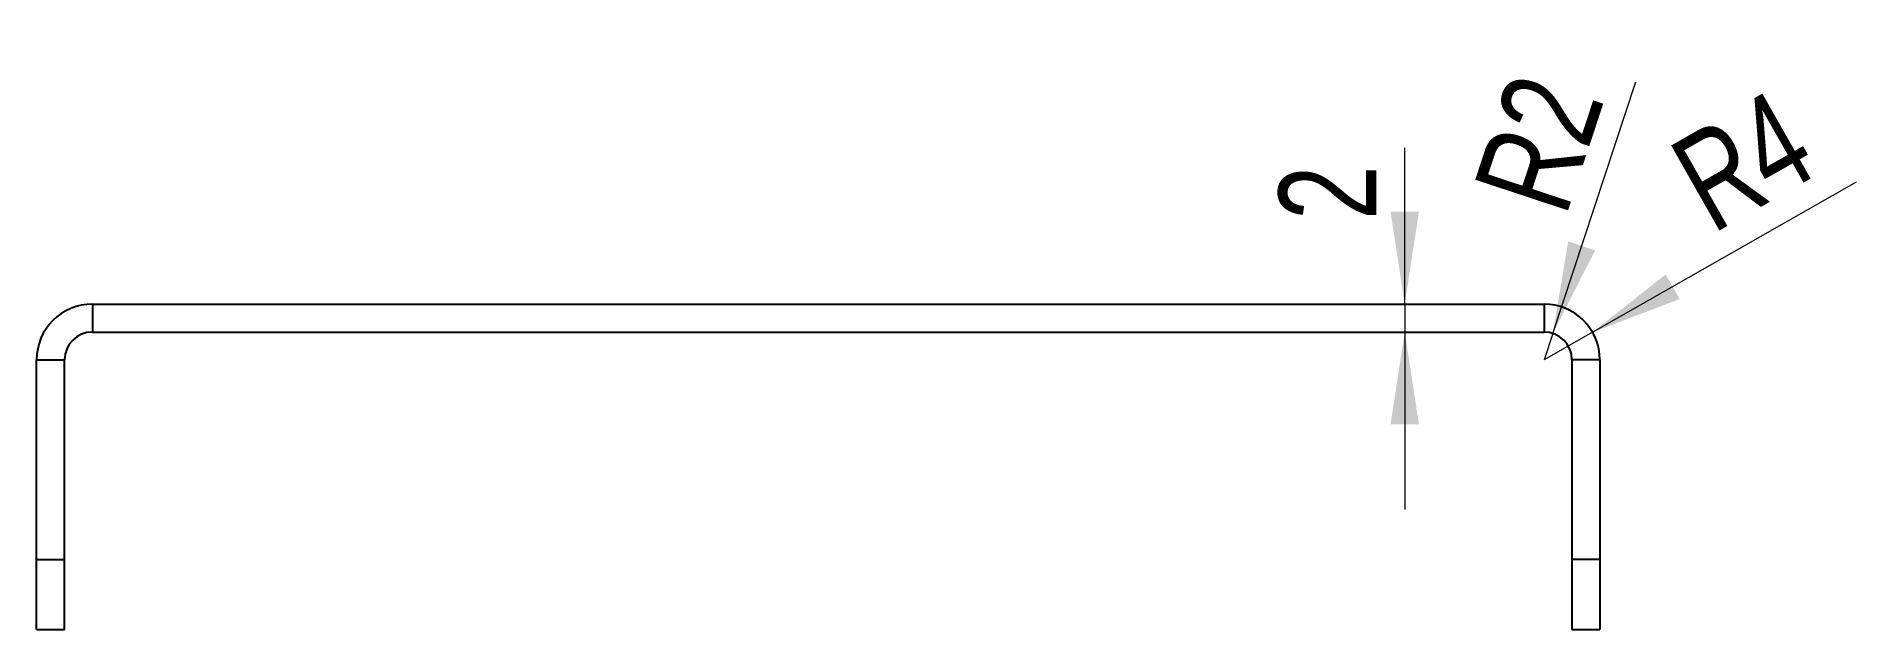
# Model space of a CAD drawing. Header units: millimetres. Extents: x 0 to 180, y 0 to 129.
# Drawn here: x 114.1 to 179.6, y 108.2 to 129.4 of the extents above; entities outside this region: 2.
import ezdxf

# ---------------------------------------------------------------- set-up
doc = ezdxf.new("R2010")
doc.units = ezdxf.units.MM
doc.styles.add('SLDTEXTSTYLE0', font='TXT', dxfattribs={"width": 0.75})
doc.styles.add('SLDTEXTSTYLE1', font='TXT', dxfattribs={"width": 0.7})
doc.styles.add('SLDTEXTSTYLE2', font='TXT', dxfattribs={"width": 0.7, "bigfont": 'bigfont'})
doc.dimstyles.new('SLDDIMSTYLE0', dxfattribs={"dimtxt": 3.5, "dimasz": 3.302, "dimexe": 0, "dimexo": 0.0625, "dimgap": 0.875, "dimtad": 1, "dimlfac": 2, "dimrnd": 1e-09, "dimzin": 12, "dimdsep": 46, "dimtxsty": 'SLDTEXTSTYLE0', "dimsah": 1, "dimcen": 0, "dimadec": 0, "dimazin": 3, "dimtfac": 1, "dimtofl": 0, "dimtmove": 0, "dimatfit": 3, "dimfxl": 0, "dimfrac": 2, "dimtolj": 1, "dimtzin": 12, "dimarcsym": 0})
doc.dimstyles.new('SLDDIMSTYLE1', dxfattribs={"dimtxt": 3.5, "dimasz": 3.302, "dimexe": 0, "dimexo": 0.0625, "dimgap": 0.875, "dimtad": 1, "dimlfac": 2, "dimrnd": 1e-09, "dimzin": 12, "dimdsep": 46, "dimtxsty": 'SLDTEXTSTYLE0', "dimsah": 1, "dimcen": 0.09, "dimadec": 0, "dimazin": 3, "dimtfac": 1, "dimtmove": 0, "dimatfit": 0, "dimfxl": 0, "dimfrac": 2, "dimtolj": 1, "dimtzin": 12, "dimarcsym": 0})

# ---------------------------------------------------------------- blocks, each defined once
blk = doc.blocks.new('_D')
at = {"color": 7, "linetype": 'Continuous', "lineweight": 18}
for q in [(171.383, 127.773), (168.091, 117.819)]:
    blk.add_line((168.405, 118.768), q, dxfattribs=at)
blk.add_solid([(168.405, 118.768), (169.924, 121.744), (168.96, 122.063)], dxfattribs=at)
at = {"color": 7, "linetype": 'Continuous', "lineweight": 18, "insert": (165.537, 123.997), "char_height": 3.5, "attachment_point": 1, "rotation": 71.70202, "style": 'SLDTEXTSTYLE0'}
blk.add_mtext('R2', dxfattribs=at)
blk = doc.blocks.new('_D_1')
at = {"color": 7, "linetype": 'Continuous', "lineweight": 18}
for q in [(179.291, 124.191), (168.091, 117.819)]:
    blk.add_line((169.83, 118.808), q, dxfattribs=at)
blk.add_solid([(169.83, 118.808), (172.951, 119.999), (172.448, 120.882)], dxfattribs=at)
at = {"color": 7, "linetype": 'Continuous', "lineweight": 18, "insert": (172.395, 125.352), "char_height": 3.5, "attachment_point": 1, "rotation": 29.63596, "style": 'SLDTEXTSTYLE0'}
blk.add_mtext('R4', dxfattribs=at)
blk = doc.blocks.new('_D_2')
at = {"color": 7, "linetype": 'Continuous', "lineweight": 18}
for p, q in [((163.102, 119.819), (163.102, 125.411)), ((163.102, 119.819), (163.102, 118.819)), ((163.102, 118.819), (163.102, 112.469))]:
    blk.add_line(p, q, dxfattribs=at)
for points in [[(163.102, 119.819), (163.61, 123.121), (162.594, 123.121)], [(163.102, 118.819), (162.594, 115.517), (163.61, 115.517)]]:
    blk.add_solid(points, dxfattribs=at)
at = {"color": 7, "linetype": 'Continuous', "lineweight": 18, "insert": (158.59, 122.825), "char_height": 3.5, "attachment_point": 1, "rotation": 90, "style": 'SLDTEXTSTYLE0'}
blk.add_mtext('2', dxfattribs=at)

msp = doc.modelspace()

# ---------------------------------------------------------------- linework, layer by layer
at = {"color": 7, "linetype": 'Continuous', "lineweight": 25}
for p, q in [((116.0913, 119.8188), (116.0913, 118.8188)), ((116.0913, 119.8188), (168.0913, 119.8188)), ((168.0913, 119.8188), (168.0913, 118.8188)), ((116.0913, 118.8188), (168.0913, 118.8188)), ((114.0913, 117.8188), (115.0913, 117.8188)), ((114.0913, 110.675), (114.0913, 117.8188)), ((115.0913, 110.675), (115.0913, 117.8188)), ((170.0913, 117.8188), (169.0913, 117.8188)), ((169.0913, 117.8188), (169.0913, 110.675)), ((170.0913, 117.8188), (170.0913, 110.675)), ((114.0913, 110.675), (115.0913, 110.675)), ((114.0913, 108.175), (114.0913, 110.675)), ((115.0913, 108.175), (115.0913, 110.675)), ((169.0913, 110.675), (169.0913, 108.175)), ((170.0913, 110.675), (169.0913, 110.675)), ((170.0913, 110.675), (170.0913, 108.175)), ((114.0913, 108.175), (115.0913, 108.175)), ((169.0913, 108.175), (170.0913, 108.175))]:
    msp.add_line(p, q, dxfattribs=at)
for centre, radius, start, end in [((116.0913, 117.8188), 2, 90, 180), ((168.0913, 117.8188), 2, 0, 90), ((116.0913, 117.8188), 1, 90, 180), ((168.0913, 117.8188), 1, 0, 90)]:
    msp.add_arc(centre, radius, start, end, dxfattribs=at)

# ---------------------------------------------------------------- texts
at = {"color": 7, "linetype": 'Continuous', "char_height": 3.633, "attachment_point": 1}
for s, insert, style in [('Produkt SOLIDWORKS Educational.', (0, 10.1327), 'SLDTEXTSTYLE1'), ('Tylko do użytku instruktażowego.', (0, 4.6832), 'SLDTEXTSTYLE2')]:
    msp.add_mtext(s, dxfattribs=dict(at, insert=insert, style=style))

# ---------------------------------------------------------------- dimensions: what is measured, and where the dimension line sits
at = {"color": 7, "linetype": 'Continuous', "lineweight": 18}
for mpoint, picture, middle in [((168.4052, 118.7682), '_D', (170.668, 125.6112)), ((169.8296, 118.8078), '_D_1', (177.2386, 123.0228))]:
    dim = msp.add_radius_dim(center=(168.0913, 117.8188), mpoint=mpoint, dimstyle='SLDDIMSTYLE0', dxfattribs=at)
    dim.commit()
    dim.dimension.update_dxf_attribs({"geometry": picture, "text_midpoint": middle, "dimtype": 164})
dim = msp.add_linear_dim(base=(163.102, 118.8188), p1=(168.0913, 119.8188), p2=(168.0913, 118.8188), angle=90, dimstyle='SLDDIMSTYLE1', dxfattribs=at)
dim.commit()
dim.dimension.update_dxf_attribs({"geometry": '_D_2', "text_midpoint": (163.102, 124.1179), "dimtype": 160})

doc.saveas('drawing.dxf')
